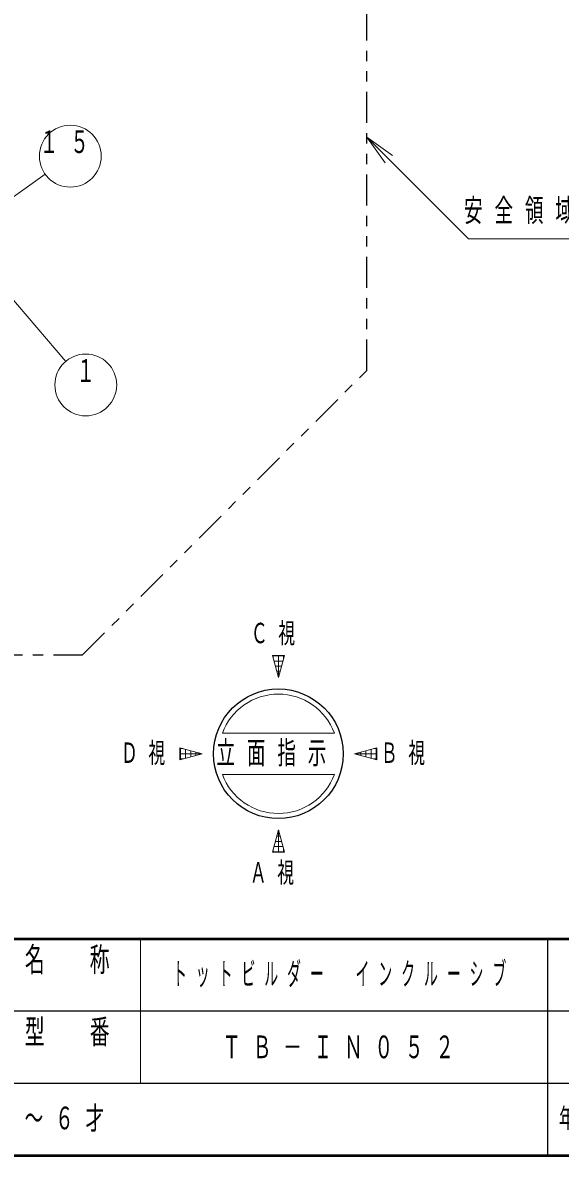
# Model space of a CAD drawing. Units: millimetres on the paper, scale 1:50. Extents: x -385 to 0, y -594 to 267.
# Drawn here: x -185.9 to -133.8, y 0 to 109.8 of the extents above; entities that cross this region are included whole.
import ezdxf
from ezdxf.enums import TextEntityAlignment as Align

# ---------------------------------------------------------------- set-up
doc = ezdxf.new("R2010")
doc.units = ezdxf.units.MM
doc.linetypes.add('USER3', pattern=[8, 3, -1, 1, -1, 1, -1])
for name, color, linetype, lineweight in [('1_50', 2, 'Continuous', 25), ('CLASS1', 7, 'Continuous', 13), ('NAKAMURA図枠', 7, 'Continuous', 13)]:
    doc.layers.add(name, color=color, linetype=linetype, lineweight=lineweight)
doc.layers.add('図面情報', color=7, linetype='Continuous')
doc.styles.add('ＭＳ ゴシック', font='')
doc.styles.get('ＭＳ ゴシック').set_extended_font_data('MS Gothic')

msp = doc.modelspace()

# ---------------------------------------------------------------- linework, layer by layer
at = {"layer": '1_50', "linetype": 'USER3'}
for p, q in [((-152.543, 76.119), (-152.543, 121.334)), ((-180.122, 48.539), (-152.543, 76.119)), ((-230.946, 48.539), (-180.122, 48.539))]:
    msp.add_line(p, q, dxfattribs=at)
at = {"layer": '1_50', "color": 7, "lineweight": 13}
for p, q in [((-150.775, 96.251), (-152.543, 98.726)), ((-152.543, 98.726), (-150.068, 96.958)), ((-152.543, 98.726), (-150.422, 96.605)), ((-193.467, 88.197), (-183.753, 95.144)), ((-188.543, 84.919), (-181.762, 76.987))]:
    msp.add_line(p, q, dxfattribs=at)
msp.add_lwpolyline([(-152.543, 98.726), (-142.692, 88.875), (-121.692, 88.875)], dxfattribs=at)
for centre in [(-181.313, 96.889), (-179.813, 74.706)]:
    msp.add_circle(centre, 3, dxfattribs=at)
at = {"layer": 'CLASS1'}
for p, q in [((-160.548, 48.483), (-161.705, 48.483)), ((-161.126, 46.323), (-161.705, 48.483)), ((-161.693, 48.437), (-160.56, 48.437)), ((-161.626, 48.189), (-161.626, 48.483)), ((-160.548, 48.483), (-161.126, 46.323)), ((-161.126, 46.323), (-161.126, 48.483)), ((-160.626, 48.189), (-160.626, 48.483)), ((-161.559, 47.937), (-160.694, 47.937)), ((-161.425, 47.437), (-160.828, 47.437)), ((-161.291, 46.937), (-160.962, 46.937)), ((-161.157, 46.437), (-161.096, 46.437)), ((-166.555, 40.937), (-155.697, 40.937)), ((-170.672, 38.358), (-170.672, 39.516)), ((-168.512, 38.937), (-170.672, 39.516)), ((-170.672, 39.437), (-170.378, 39.437)), ((-170.672, 38.359), (-168.512, 38.937)), ((-170.672, 38.937), (-168.512, 38.937)), ((-170.626, 38.371), (-170.626, 39.504)), ((-170.126, 38.505), (-170.126, 39.37)), ((-169.626, 38.639), (-169.626, 39.236)), ((-169.126, 38.773), (-169.126, 39.102)), ((-168.626, 38.907), (-168.626, 38.968)), ((-153.741, 38.937), (-151.581, 39.516)), ((-151.581, 38.359), (-153.741, 38.937)), ((-153.741, 38.937), (-151.581, 38.937)), ((-153.626, 38.907), (-153.626, 38.968)), ((-153.126, 38.773), (-153.126, 39.102)), ((-152.626, 38.639), (-152.626, 39.236)), ((-152.126, 38.505), (-152.126, 39.37)), ((-151.875, 39.437), (-151.581, 39.437)), ((-151.626, 38.371), (-151.626, 39.504)), ((-151.581, 38.358), (-151.581, 39.516)), ((-170.672, 38.437), (-170.378, 38.437)), ((-151.875, 38.437), (-151.581, 38.437)), ((-166.555, 36.937), (-155.697, 36.937)), ((-161.705, 29.392), (-161.126, 31.552)), ((-161.291, 30.937), (-160.962, 30.937)), ((-161.157, 31.437), (-161.096, 31.437)), ((-161.126, 31.552), (-160.548, 29.392)), ((-161.126, 29.392), (-161.126, 31.551)), ((-161.626, 29.392), (-161.626, 29.686)), ((-161.559, 29.937), (-160.694, 29.937)), ((-161.425, 30.437), (-160.828, 30.437)), ((-160.626, 29.392), (-160.626, 29.686)), ((-161.705, 29.392), (-160.548, 29.392)), ((-161.693, 29.437), (-160.56, 29.437))]:
    msp.add_line(p, q, dxfattribs=at)
at = {"layer": 'CLASS1', "lineweight": 25}
msp.add_circle((-161.126, 38.937), 6.286, dxfattribs=at)
at = {"layer": 'CLASS1'}
for start, end in [(20.22325, 159.77675), (200.22325, 339.77675)]:
    msp.add_arc((-161.126, 38.937), 5.786, start, end, dxfattribs=at)
at = {"layer": 'NAKAMURA図枠', "lineweight": 50}
for p, q in [((-385, 21), (0, 21)), ((-385, 0), (0, 0))]:
    msp.add_line(p, q, dxfattribs=at)
at = {"layer": 'NAKAMURA図枠'}
msp.add_line((-174.5, 21), (-174.5, 7), dxfattribs=at)
at = {"layer": 'NAKAMURA図枠', "color": 211, "lineweight": 25}
for p, q in [((-135, 21), (-135, 0)), ((-187.5, 14), (-70, 14)), ((-242.5, 7), (0, 7))]:
    msp.add_line(p, q, dxfattribs=at)

# ---------------------------------------------------------------- texts
at = {"layer": '1_50', "color": 7, "style": 'ＭＳ ゴシック', "width": 0.6}
msp.add_text('１', height=2.199, dxfattribs=at).set_placement((-179.813, 77.206), align=Align.TOP_CENTER)
at = {"layer": '1_50', "color": 7, "char_height": 2.199, "style": 'ＭＳ ゴシック'}
for s, insert, attachment_point in [('\\T1.64;\\W0.6;１５', (-181.313, 99.389), 2), ('\\T1.64;\\W0.6;安全領域を示す', (-143.109, 91.525), 4)]:
    msp.add_mtext(s, dxfattribs=dict(at, insert=insert, attachment_point=attachment_point))
at = {"layer": 'CLASS1', "style": 'ＭＳ ゴシック'}
for s, insert, char_height, attachment_point in [('\\T1.64;\\W0.6;Ｃ視', (-161.126, 50.543), 1.979, 5), ('\\T1.64;\\W0.6;Ｄ視', (-173.732, 38.937), 1.979, 5), ('\\T1.64;\\W0.6;立面指示', (-167.126, 38.937), 2.199, 4), ('\\T1.64;\\W0.6;Ｂ視', (-148.521, 38.937), 1.979, 5), ('\\T1.64;\\W0.6;Ａ視', (-161.226, 27.332), 1.979, 5)]:
    msp.add_mtext(s, dxfattribs=dict(at, insert=insert, char_height=char_height, attachment_point=attachment_point))
at = {"layer": 'NAKAMURA図枠', "color": 4, "style": 'ＭＳ ゴシック'}
for s, insert, char_height, attachment_point in [('\\T1.64;\\W0.6;名\u3000称', (-181, 20.167), 2.346, 2), ('\\T1.64;\\W0.6;型\u3000番', (-181, 13.167), 2.346, 2), ('\\T1.64;\\W0.6;年\u3000月\u3000日', (-127.5, 3.5), 1.906, 5)]:
    msp.add_mtext(s, dxfattribs=dict(at, insert=insert, char_height=char_height, attachment_point=attachment_point))
at = {"layer": '図面情報', "char_height": 2.199, "style": 'ＭＳ ゴシック'}
for s, insert, attachment_point in [('\\T1.64;\\W0.45;トットビルダー\u3000インクルーシブ', (-154.75, 17.5), 5), ('\\T1.64;\\W0.6;ＴＢ－ＩＮ０５２', (-154.75, 10.5), 5), ('\\T1.64;\\W0.6;対象年齢３～６才', (-200.5, 3.5), 4)]:
    msp.add_mtext(s, dxfattribs=dict(at, insert=insert, attachment_point=attachment_point))

doc.saveas('drawing.dxf')
